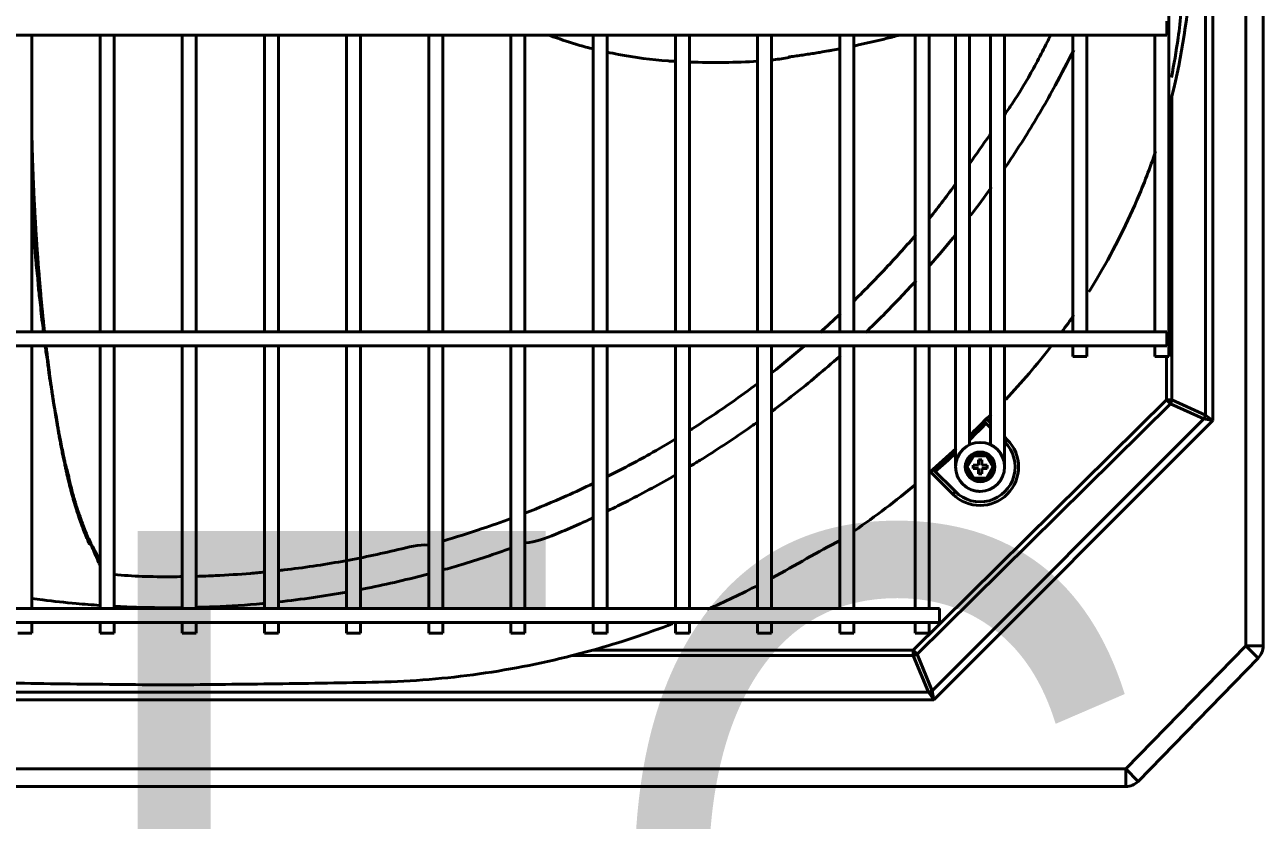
# Model space of a CAD drawing. Extents: x 58467 to 79089, y -33726 to -17391.
# Drawn here: x 78461.02 to 78496.42, y -19486.86 to -19464.14 of the extents above; entities that cross this region are included whole.
import ezdxf

# ---------------------------------------------------------------- set-up
doc = ezdxf.new("R2010")
doc.units = 0
doc.header["$LTSCALE"] = 100
doc.layers.add('+ENTE-ST-DOSEME USTU KONDDRENAJ', color=110, linetype='DOSEMEUSTUKONDENSDRENAJ_LINE', lineweight=40)
doc.layers.add('BA_text_material', color=12, linetype='Continuous')
doc.styles.add('text2', font='arial.ttf', dxfattribs={"width": 0.8})
doc.linetypes.add('DOSEMEUSTUKONDENSDRENAJ_LINE', pattern='A,300,-40,["CD",Standard,S=15,R=0,X=-35,Y=-7.5],0', length=340)

# ---------------------------------------------------------------- blocks, each defined once
blk = doc.blocks.new('2 KAT SOL')
at = {"color": 3}
for p, q in [((54186.512, -32182.962, -3.539), (54186.512, -32114.957, -3.539)), ((54187.012, -32114.957, -3.539), (54187.012, -32182.962, -3.539)), ((54185.359, -32176.374, -3.539), (54185.359, -32127.623, -3.539)), ((54185.571, -32127.471, -3.539), (54185.571, -32176.527, -3.539)), ((54184.316, -32174.696, -3.539), (54184.316, -32129.303, -3.539)), ((54184.259, -32165.317, -3.539), (54184.259, -32165.117, -3.539)), ((54065.897, -32165.517, -3.539), (54184.259, -32165.517, -3.539)), ((54151.808, -32173.995, -3.539), (54151.808, -32165.517, -3.539)), ((54153.757, -32165.517, -3.539), (54153.757, -32173.995, -3.539)), ((54154.157, -32173.995, -3.539), (54154.157, -32165.517, -3.539)), ((54156.107, -32165.517, -3.539), (54156.107, -32173.995, -3.539)), ((54156.507, -32173.995, -3.539), (54156.507, -32165.517, -3.539)), ((54158.457, -32165.517, -3.539), (54158.457, -32173.995, -3.539)), ((54158.856, -32173.995, -3.539), (54158.856, -32165.517, -3.539)), ((54160.806, -32165.517, -3.539), (54160.806, -32173.995, -3.539)), ((54161.206, -32173.995, -3.539), (54161.206, -32165.517, -3.539)), ((54163.156, -32165.517, -3.539), (54163.156, -32173.995, -3.539)), ((54163.556, -32173.995, -3.539), (54163.556, -32165.517, -3.539)), ((54165.505, -32165.517, -3.539), (54165.505, -32173.995, -3.539)), ((54165.905, -32173.995, -3.539), (54165.905, -32165.517, -3.539)), ((54167.855, -32165.517, -3.539), (54167.855, -32173.995, -3.539)), ((54168.255, -32173.995, -3.539), (54168.255, -32165.517, -3.539)), ((54170.205, -32165.517, -3.539), (54170.205, -32173.995, -3.539)), ((54170.605, -32173.995, -3.539), (54170.605, -32165.517, -3.539)), ((54172.554, -32165.517, -3.539), (54172.554, -32173.995, -3.539)), ((54172.954, -32173.995, -3.539), (54172.954, -32165.517, -3.539)), ((54174.904, -32165.517, -3.539), (54174.904, -32173.995, -3.539)), ((54175.304, -32173.995, -3.539), (54175.304, -32165.517, -3.539)), ((54177.061, -32165.517, -3.539), (54177.061, -32173.995, -3.539)), ((54177.46, -32173.995, -3.539), (54177.46, -32165.517, -3.539)), ((54178.218, -32165.517, -3.539), (54178.218, -32173.996, -3.539)), ((54178.618, -32173.996, -3.539), (54178.618, -32165.517, -3.539)), ((54179.217, -32165.517, -3.539), (54179.217, -32173.995, -3.539)), ((54179.617, -32173.995, -3.539), (54179.617, -32165.517, -3.539)), ((54181.567, -32165.517, -3.539), (54181.567, -32173.996, -3.539)), ((54181.967, -32173.996, -3.539), (54181.967, -32165.517, -3.539)), ((54183.917, -32165.517, -3.539), (54183.917, -32173.996, -3.539)), ((54184.259, -32165.517, -3.539), (54184.259, -32165.317, -3.539)), ((54184.402, -32167.261, -3.539), (54184.402, -32175.941, -3.539)), ((54184.259, -32173.996, -3.539), (54065.897, -32173.996, -3.539)), ((54184.259, -32174.196, -3.539), (54184.259, -32173.996, -3.539)), ((54065.897, -32174.396, -3.539), (54184.259, -32174.396, -3.539)), ((54151.808, -32181.9, -3.539), (54151.808, -32174.395, -3.539)), ((54153.757, -32174.395, -3.539), (54153.757, -32181.9, -3.539)), ((54154.157, -32181.9, -3.539), (54154.157, -32174.395, -3.539)), ((54156.107, -32174.395, -3.539), (54156.107, -32181.9, -3.539)), ((54156.507, -32181.9, -3.539), (54156.507, -32174.395, -3.539)), ((54158.457, -32174.395, -3.539), (54158.457, -32181.9, -3.539)), ((54158.856, -32181.9, -3.539), (54158.856, -32174.395, -3.539)), ((54160.806, -32174.395, -3.539), (54160.806, -32181.9, -3.539)), ((54161.206, -32181.9, -3.539), (54161.206, -32174.395, -3.539)), ((54163.156, -32174.395, -3.539), (54163.156, -32181.9, -3.539)), ((54163.556, -32181.9, -3.539), (54163.556, -32174.395, -3.539)), ((54165.505, -32174.395, -3.539), (54165.505, -32181.9, -3.539)), ((54165.905, -32181.9, -3.539), (54165.905, -32174.395, -3.539)), ((54167.855, -32174.395, -3.539), (54167.855, -32181.9, -3.539)), ((54168.255, -32181.9, -3.539), (54168.255, -32174.395, -3.539)), ((54170.205, -32174.395, -3.539), (54170.205, -32181.9, -3.539)), ((54170.605, -32181.9, -3.539), (54170.605, -32174.395, -3.539)), ((54172.554, -32174.395, -3.539), (54172.554, -32181.9, -3.539)), ((54172.954, -32181.9, -3.539), (54172.954, -32174.395, -3.539)), ((54174.904, -32174.403, -3.539), (54174.893, -32174.396, -3.539)), ((54174.904, -32174.395, -3.539), (54174.904, -32181.9, -3.539)), ((54175.304, -32181.9, -3.539), (54175.304, -32174.395, -3.539)), ((54177.061, -32174.395, -3.539), (54177.061, -32181.9, -3.539)), ((54177.46, -32181.9, -3.539), (54177.46, -32174.395, -3.539)), ((54178.218, -32174.396, -3.539), (54178.218, -32175.53, -3.539)), ((54178.618, -32175.53, -3.539), (54178.618, -32174.396, -3.539)), ((54179.217, -32174.395, -3.539), (54179.217, -32175.53, -3.539)), ((54179.617, -32175.53, -3.539), (54179.617, -32174.395, -3.539)), ((54181.567, -32174.396, -3.539), (54181.567, -32174.696, -3.539)), ((54181.967, -32174.696, -3.539), (54181.967, -32174.396, -3.539)), ((54183.917, -32174.396, -3.539), (54183.917, -32174.696, -3.539)), ((54184.259, -32174.396, -3.539), (54184.259, -32174.196, -3.539)), ((54181.967, -32174.696, -3.539), (54181.567, -32174.696, -3.539)), ((54184.316, -32174.696, -3.539), (54183.917, -32174.696, -3.539)), ((54184.247, -32175.941, -3.539), (54184.247, -32174.696, -3.539)), ((54178.218, -32175.221, -3.539), (54178.218, -32176.683, -3.539)), ((54178.618, -32176.683, -3.539), (54178.618, -32175.221, -3.539)), ((54179.217, -32175.53, -3.539), (54179.217, -32175.813, -3.539)), ((54179.617, -32175.813, -3.539), (54179.617, -32175.53, -3.539)), ((54179.217, -32175.813, -3.539), (54179.217, -32176.178, -3.539)), ((54179.617, -32176.178, -3.539), (54179.617, -32175.813, -3.539)), ((54177.004, -32183.089, -3.539), (54184.247, -32175.941, -3.539)), ((54184.357, -32176.051, -3.539), (54177.114, -32183.199, -3.539)), ((54179.217, -32176.178, -3.539), (54179.217, -32176.461, -3.539)), ((54179.217, -32176.178, -3.539), (54179.217, -32176.178, -3.539)), ((54179.217, -32176.178, -3.539), (54179.217, -32176.178, -3.539)), ((54179.617, -32176.178, -3.539), (54179.617, -32176.178, -3.539)), ((54179.617, -32176.461, -3.539), (54179.617, -32176.178, -3.539)), ((54184.247, -32175.941, -3.539), (54184.402, -32175.941, -3.539)), ((54184.247, -32175.941, -3.539), (54184.357, -32176.051, -3.539)), ((54185.314, -32176.484, -3.539), (54184.357, -32176.051, -3.539)), ((54184.402, -32175.941, -3.539), (54185.359, -32176.374, -3.539)), ((54177.548, -32184.247, -3.539), (54185.314, -32176.484, -3.539)), ((54185.571, -32176.527, -3.539), (54177.59, -32184.504, -3.539)), ((54178.218, -32176.461, -3.539), (54178.218, -32177.838, -3.539)), ((54178.618, -32177.221, -3.539), (54178.618, -32176.461, -3.539)), ((54179.217, -32176.74, -3.539), (54179.032, -32176.555, -3.539)), ((54179.102, -32176.483, -3.539), (54179.217, -32176.598, -3.539)), ((54179.217, -32176.461, -3.539), (54179.217, -32177.221, -3.539)), ((54179.617, -32177.852, -3.539), (54179.617, -32176.461, -3.539)), ((54185.571, -32176.527, -3.539), (54185.314, -32176.484, -3.539)), ((54185.359, -32176.374, -3.539), (54185.571, -32176.527, -3.539)), ((54179.617, -32176.998, -3.539), (54179.695, -32177.076, -3.539)), ((54179.624, -32177.147, -3.539), (54179.617, -32177.14, -3.539)), ((54179.695, -32177.076, -3.539), (54179.624, -32177.147, -3.539)), ((54178.492, -32177.854, -3.539), (54178.705, -32177.486, -3.539)), ((54178.734, -32177.536, -3.539), (54178.55, -32177.854, -3.539)), ((54178.705, -32177.486, -3.539), (54179.13, -32177.486, -3.539)), ((54178.734, -32177.536, -3.539), (54178.705, -32177.486, -3.539)), ((54179.101, -32177.536, -3.539), (54178.734, -32177.536, -3.539)), ((54178.967, -32177.654, -3.539), (54178.867, -32177.654, -3.539)), ((54178.867, -32177.804, -3.539), (54178.867, -32177.654, -3.539)), ((54178.967, -32177.654, -3.539), (54178.967, -32177.804, -3.539)), ((54179.13, -32177.486, -3.539), (54179.101, -32177.536, -3.539)), ((54179.285, -32177.854, -3.539), (54179.101, -32177.536, -3.539)), ((54179.13, -32177.486, -3.539), (54179.342, -32177.854, -3.539)), ((54178.14, -32178.631, -3.539), (54177.503, -32177.994, -3.539)), ((54177.578, -32177.929, -3.539), (54178.21, -32178.561, -3.539)), ((54178.705, -32178.222, -3.539), (54178.492, -32177.854, -3.539)), ((54178.55, -32177.854, -3.539), (54178.492, -32177.854, -3.539)), ((54178.55, -32177.854, -3.539), (54178.734, -32178.172, -3.539)), ((54178.717, -32177.804, -3.539), (54178.717, -32177.904, -3.539)), ((54178.867, -32177.804, -3.539), (54178.717, -32177.804, -3.539)), ((54178.867, -32177.904, -3.539), (54178.717, -32177.904, -3.539)), ((54178.867, -32178.054, -3.539), (54178.867, -32177.904, -3.539)), ((54178.967, -32178.054, -3.539), (54178.867, -32178.054, -3.539)), ((54178.967, -32177.804, -3.539), (54179.117, -32177.804, -3.539)), ((54178.967, -32177.904, -3.539), (54178.967, -32178.054, -3.539)), ((54178.967, -32177.904, -3.539), (54179.117, -32177.904, -3.539)), ((54179.101, -32178.172, -3.539), (54179.285, -32177.854, -3.539)), ((54179.117, -32177.804, -3.539), (54179.117, -32177.904, -3.539)), ((54179.342, -32177.854, -3.539), (54179.13, -32178.222, -3.539)), ((54179.342, -32177.854, -3.539), (54179.285, -32177.854, -3.539)), ((54178.734, -32178.172, -3.539), (54178.705, -32178.222, -3.539)), ((54179.13, -32178.222, -3.539), (54178.705, -32178.222, -3.539)), ((54178.734, -32178.172, -3.539), (54179.101, -32178.172, -3.539)), ((54179.13, -32178.222, -3.539), (54179.101, -32178.172, -3.539)), ((54178.14, -32178.631, -3.539), (54178.21, -32178.561, -3.539)), ((54177.76, -32181.9, -3.539), (54072.305, -32181.9, -3.539)), ((54177.76, -32182.1, -3.539), (54177.76, -32181.9, -3.539)), ((54072.305, -32182.3, -3.539), (54177.76, -32182.3, -3.539)), ((54151.808, -32182.6, -3.539), (54151.808, -32182.3, -3.539)), ((54153.757, -32182.3, -3.539), (54153.757, -32182.6, -3.539)), ((54154.157, -32182.6, -3.539), (54154.157, -32182.3, -3.539)), ((54156.107, -32182.3, -3.539), (54156.107, -32182.6, -3.539)), ((54156.507, -32182.6, -3.539), (54156.507, -32182.3, -3.539)), ((54158.457, -32182.3, -3.539), (54158.457, -32182.6, -3.539)), ((54158.856, -32182.6, -3.539), (54158.856, -32182.3, -3.539)), ((54160.806, -32182.3, -3.539), (54160.806, -32182.6, -3.539)), ((54161.206, -32182.6, -3.539), (54161.206, -32182.3, -3.539)), ((54163.156, -32182.3, -3.539), (54163.156, -32182.6, -3.539)), ((54163.556, -32182.6, -3.539), (54163.556, -32182.3, -3.539)), ((54165.505, -32182.3, -3.539), (54165.505, -32182.6, -3.539)), ((54165.905, -32182.6, -3.539), (54165.905, -32182.3, -3.539)), ((54167.855, -32182.3, -3.539), (54167.855, -32182.6, -3.539)), ((54168.255, -32182.6, -3.539), (54168.255, -32182.3, -3.539)), ((54170.205, -32182.3, -3.539), (54170.205, -32182.6, -3.539)), ((54170.605, -32182.6, -3.539), (54170.605, -32182.3, -3.539)), ((54172.554, -32182.3, -3.539), (54172.554, -32182.6, -3.539)), ((54172.954, -32182.6, -3.539), (54172.954, -32182.3, -3.539)), ((54174.904, -32182.3, -3.539), (54174.904, -32182.6, -3.539)), ((54175.304, -32182.6, -3.539), (54175.304, -32182.3, -3.539)), ((54177.061, -32182.3, -3.539), (54177.061, -32182.6, -3.539)), ((54177.46, -32182.6, -3.539), (54177.46, -32182.3, -3.539)), ((54177.76, -32182.3, -3.539), (54177.76, -32182.1, -3.539)), ((54151.808, -32182.6, -3.539), (54151.408, -32182.6, -3.539)), ((54154.157, -32182.6, -3.539), (54153.757, -32182.6, -3.539)), ((54156.507, -32182.6, -3.539), (54156.107, -32182.6, -3.539)), ((54158.856, -32182.6, -3.539), (54158.457, -32182.6, -3.539)), ((54161.206, -32182.6, -3.539), (54160.806, -32182.6, -3.539)), ((54163.556, -32182.6, -3.539), (54163.156, -32182.6, -3.539)), ((54165.905, -32182.6, -3.539), (54165.505, -32182.6, -3.539)), ((54168.255, -32182.6, -3.539), (54167.855, -32182.6, -3.539)), ((54170.605, -32182.6, -3.539), (54170.205, -32182.6, -3.539)), ((54172.954, -32182.6, -3.539), (54172.554, -32182.6, -3.539)), ((54175.304, -32182.6, -3.539), (54174.904, -32182.6, -3.539)), ((54177.46, -32182.6, -3.539), (54177.061, -32182.6, -3.539)), ((54183.081, -32186.483, -3.539), (54186.512, -32182.962, -3.539)), ((54186.512, -32182.962, -3.539), (54187.012, -32182.962, -3.539)), ((54186.512, -32182.962, -3.539), (54186.865, -32183.316, -3.539)), ((54177.004, -32183.245, -3.539), (54167.257, -32183.245, -3.539)), ((54167.842, -32183.089, -3.539), (54177.004, -32183.089, -3.539)), ((54177.004, -32183.089, -3.539), (54177.004, -32183.245, -3.539)), ((54177.004, -32183.089, -3.539), (54177.114, -32183.199, -3.539)), ((54177.438, -32184.292, -3.539), (54177.004, -32183.245, -3.539)), ((54177.114, -32183.199, -3.539), (54177.548, -32184.247, -3.539)), ((54186.865, -32183.316, -3.539), (54183.434, -32186.837, -3.539)), ((54072.585, -32184.292, -3.539), (54177.438, -32184.292, -3.539)), ((54177.59, -32184.504, -3.539), (54177.438, -32184.292, -3.539)), ((54177.548, -32184.247, -3.539), (54177.59, -32184.504, -3.539)), ((54177.59, -32184.504, -3.539), (54072.432, -32184.504, -3.539)), ((54067.032, -32186.483, -3.539), (54183.081, -32186.483, -3.539)), ((54183.081, -32186.483, -3.539), (54183.434, -32186.837, -3.539)), ((54183.081, -32186.483, -3.539), (54183.081, -32186.983, -3.539)), ((54183.081, -32186.983, -3.539), (54067.032, -32186.983, -3.539))]:
    blk.add_line(p, q, dxfattribs=at)
for radius in [0.7, 0.425, 0.425]:
    blk.add_circle((54178.917, -32177.854, -3.539), radius, dxfattribs=at)
at = {"color": 3, "extrusion": (0, 0, -1)}
for centre, radius, start, end in [((-54178.917, -32177.854, 3.539), 1.1, 135, 315), ((-54186.512, -32182.962, 3.539), 0.5, 180, 225), ((-54183.081, -32186.483, 3.539), 0.5, 225, 270)]:
    blk.add_arc(centre, radius, start, end, dxfattribs=at)
at = {"color": 3}
blk.add_arc((54178.917, -32177.854, -3.539), 1, 225, 45, dxfattribs=at)
for centre, major_axis in [((54184.247, -32175.941, -3.539), (-0.084, -0.203)), ((54185.204, -32176.374, -3.539), (-0.084, -0.203)), ((54177.004, -32183.089, -3.539), (-0.203, -0.084)), ((54177.438, -32184.137, -3.539), (-0.203, -0.084))]:
    blk.add_ellipse(centre, major_axis=major_axis, ratio=0.678598, start_param=1.296782, end_param=1.844811, dxfattribs=at)
for points, knots in [([(54184.386, -32166.727, -3.539), (54184.461, -32166.354, -3.539), (54184.525, -32165.978, -3.539), (54184.65, -32165.084, -3.539), (54184.701, -32164.564, -3.539), (54184.76, -32163.523, -3.539), (54184.776, -32163.002, -3.539), (54184.836, -32161.44, -3.539), (54184.87, -32160.398, -3.539), (54184.95, -32157.272, -3.539), (54184.978, -32155.188, -3.539), (54184.978, -32153.103, -3.539)], [0, 0, 0, 0, 0.084354, 0.084354, 0.19881, 0.19881, 0.313265, 0.313265, 0.542177, 0.542177, 1, 1, 1, 1]), ([(54185.147, -32152.983, -3.539), (54185.147, -32155.38, -3.539), (54185.104, -32157.776, -3.539), (54184.994, -32160.769, -3.539), (54184.969, -32161.367, -3.539), (54184.914, -32162.562, -3.539), (54184.978, -32163.16, -3.539), (54184.867, -32164.946, -3.539), (54184.688, -32166.115, -3.539), (54184.402, -32167.261, -3.539)], [0, 0, 0, 0, 0.5, 0.5, 0.625, 0.625, 0.75, 0.75, 1, 1, 1, 1]), ([(54167.818, -32165.904, -3.539), (54167.664, -32165.866, -3.539), (54167.263, -32165.755, -3.539), (54166.867, -32165.622, -3.539), (54166.625, -32165.53, -3.539)], [0, 0, 0, 0, 0.381371, 1, 1, 1, 1]), ([(54176.621, -32165.518, -3.539), (54176.553, -32165.536, -3.539), (54176.449, -32165.562, -3.539), (54176.286, -32165.603, -3.539), (54176.135, -32165.641, -3.539), (54175.962, -32165.682, -3.539), (54175.789, -32165.722, -3.539), (54175.616, -32165.761, -3.539), (54175.456, -32165.797, -3.539), (54175.353, -32165.818, -3.539), (54175.308, -32165.828, -3.539)], [0, 0, 0, 0, 0.15983, 0.246701, 0.377006, 0.507312, 0.637617, 0.767923, 0.898228, 1, 1, 1, 1]), ([(54179.62, -32167.784, -3.539), (54179.692, -32167.683, -3.539), (54179.987, -32167.26, -3.539), (54180.359, -32166.637, -3.539), (54180.708, -32165.973, -3.539), (54180.869, -32165.654, -3.539), (54180.935, -32165.52, -3.539)], [0, 0, 0, 0, 0.141815, 0.593329, 0.830923, 1, 1, 1, 1]), ([(54170.162, -32166.268, -3.539), (54170.108, -32166.264, -3.539), (54169.578, -32166.228, -3.539), (54168.94, -32166.145, -3.539), (54168.36, -32166.029, -3.539), (54168.253, -32166.006, -3.539)], [0, 0, 0, 0, 0.083564, 0.830141, 1, 1, 1, 1]), ([(54174.907, -32165.908, -3.539), (54174.835, -32165.922, -3.539), (54174.724, -32165.943, -3.539), (54174.534, -32165.978, -3.539), (54174.359, -32166.008, -3.539), (54174.161, -32166.04, -3.539), (54173.982, -32166.068, -3.539), (54173.8, -32166.095, -3.539), (54173.618, -32166.12, -3.539), (54173.497, -32166.135, -3.539), (54173.436, -32166.143, -3.539)], [0, 0, 0, 0, 0.150864, 0.231719, 0.393427, 0.514709, 0.635991, 0.757272, 0.878554, 1, 1, 1, 1]), ([(54181.593, -32165.946, -3.539), (54181.423, -32166.287, -3.539), (54181.002, -32167.096, -3.539), (54180.346, -32168.22, -3.539), (54179.844, -32168.992, -3.539), (54179.626, -32169.314, -3.539)], [0, 0, 0, 0, 0.29252, 0.701104, 1, 1, 1, 1]), ([(54172.56, -32166.268, -3.539), (54172.246, -32166.289, -3.539), (54171.593, -32166.302, -3.539), (54170.941, -32166.3, -3.539), (54170.604, -32166.288, -3.539)], [0, 0, 0, 0, 0.483114, 1, 1, 1, 1]), ([(54173.488, -32166.149, -3.539), (54173.459, -32166.155, -3.539), (54173.283, -32166.189, -3.539), (54173.107, -32166.215, -3.539), (54172.959, -32166.232, -3.539)], [0, 0, 0, 0, 0.168799, 1, 1, 1, 1]), ([(54151.808, -32168.355, -3.539), (54151.808, -32168.373, -3.539), (54151.809, -32168.425, -3.539), (54151.812, -32168.545, -3.539), (54151.816, -32168.697, -3.539), (54151.821, -32168.862, -3.539), (54151.826, -32169.01, -3.539), (54151.831, -32169.157, -3.539), (54151.836, -32169.321, -3.539), (54151.842, -32169.468, -3.539), (54151.848, -32169.632, -3.539), (54151.855, -32169.78, -3.539), (54151.862, -32169.946, -3.539), (54151.869, -32170.097, -3.539), (54151.876, -32170.248, -3.539), (54151.885, -32170.413, -3.539), (54151.892, -32170.559, -3.539), (54151.901, -32170.721, -3.539), (54151.91, -32170.866, -3.539), (54151.919, -32171.028, -3.539), (54151.929, -32171.189, -3.539), (54151.939, -32171.334, -3.539), (54151.95, -32171.496, -3.539), (54151.96, -32171.643, -3.539), (54151.972, -32171.807, -3.539), (54151.982, -32171.954, -3.539), (54151.993, -32172.099, -3.539), (54152.006, -32172.258, -3.539), (54152.019, -32172.415, -3.539), (54152.032, -32172.573, -3.539), (54152.046, -32172.73, -3.539), (54152.058, -32172.871, -3.539), (54152.072, -32173.028, -3.539), (54152.086, -32173.17, -3.539), (54152.101, -32173.329, -3.539), (54152.115, -32173.472, -3.539), (54152.129, -32173.614, -3.539), (54152.146, -32173.77, -3.539), (54152.159, -32173.896, -3.539), (54152.168, -32173.976, -3.539), (54152.17, -32173.995, -3.539)], [0, 0, 0, 0, 0.009218, 0.026414, 0.060805, 0.086598, 0.112391, 0.138185, 0.163978, 0.198369, 0.215565, 0.249956, 0.275749, 0.301542, 0.327336, 0.353129, 0.38752, 0.404715, 0.439106, 0.4649, 0.490693, 0.525084, 0.54228, 0.576671, 0.602464, 0.628257, 0.65405, 0.679844, 0.714235, 0.740028, 0.765821, 0.800212, 0.817408, 0.851799, 0.877592, 0.903386, 0.929179, 0.954972, 0.989363, 1, 1, 1, 1]), ([(54178.618, -32169.195, -3.539), (54178.807, -32168.923, -3.539), (54179.005, -32168.637, -3.539), (54179.209, -32168.354, -3.539), (54179.217, -32168.342, -3.539)], [0, 0, 0, 0, 0.95904, 1, 1, 1, 1]), ([(54182.025, -32172.857, -3.539), (54182.102, -32172.734, -3.539), (54182.178, -32172.609, -3.539), (54182.681, -32171.763, -3.539), (54183.068, -32171.006, -3.539), (54183.597, -32169.775, -3.539), (54183.775, -32169.313, -3.539), (54183.935, -32168.844, -3.539)], [0, 0, 0, 0, 0.098577, 0.098577, 0.666537, 0.666537, 1, 1, 1, 1]), ([(54177.478, -32170.744, -3.539), (54177.608, -32170.582, -3.539), (54177.861, -32170.258, -3.539), (54178.104, -32169.925, -3.539), (54178.222, -32169.759, -3.539)], [0, 0, 0, 0, 0.50822, 1, 1, 1, 1]), ([(54151.808, -32170.471, -3.539), (54151.813, -32170.528, -3.539), (54151.827, -32170.674, -3.539), (54151.839, -32170.845, -3.539), (54151.846, -32171.019, -3.539), (54151.854, -32171.182, -3.539), (54151.882, -32171.393, -3.539), (54151.897, -32171.625, -3.539), (54151.911, -32171.843, -3.539), (54151.933, -32172.072, -3.539), (54151.962, -32172.311, -3.539), (54151.982, -32172.524, -3.539), (54151.994, -32172.704, -3.539), (54152.009, -32172.875, -3.539), (54152.045, -32173.093, -3.539), (54152.064, -32173.348, -3.539), (54152.087, -32173.575, -3.539), (54152.114, -32173.783, -3.539), (54152.133, -32173.914, -3.539), (54152.144, -32173.997, -3.539)], [0, 0, 0, 0, 0.05251, 0.142079, 0.177348, 0.206327, 0.265132, 0.339751, 0.382815, 0.429016, 0.527009, 0.615313, 0.649401, 0.678603, 0.742262, 0.822382, 0.868126, 0.917465, 1, 1, 1, 1]), ([(54175.323, -32173.096, -3.539), (54175.647, -32172.778, -3.539), (54176.243, -32172.168, -3.539), (54176.821, -32171.526, -3.539), (54177.082, -32171.221, -3.539)], [0, 0, 0, 0, 0.536431, 1, 1, 1, 1]), ([(54152.189, -32174.395, -3.539), (54152.191, -32174.414, -3.539), (54152.212, -32174.573, -3.539), (54152.252, -32174.777, -3.539), (54152.279, -32175.039, -3.539), (54152.312, -32175.289, -3.539), (54152.358, -32175.553, -3.539), (54152.393, -32175.776, -3.539), (54152.419, -32175.961, -3.539), (54152.445, -32176.129, -3.539), (54152.493, -32176.331, -3.539), (54152.527, -32176.543, -3.539), (54152.556, -32176.738, -3.539), (54152.59, -32176.938, -3.539), (54152.652, -32177.226, -3.539), (54152.696, -32177.459, -3.539), (54152.773, -32177.81, -3.539), (54152.837, -32178.014, -3.539), (54152.888, -32178.251, -3.539), (54152.928, -32178.431, -3.539), (54152.974, -32178.613, -3.539), (54153.018, -32178.76, -3.539), (54153.046, -32178.855, -3.539), (54153.073, -32178.946, -3.539), (54153.114, -32179.069, -3.539), (54153.174, -32179.25, -3.539), (54153.295, -32179.59, -3.539), (54153.447, -32179.964, -3.539), (54153.603, -32180.228, -3.539), (54153.692, -32180.407, -3.539), (54153.74, -32180.506, -3.539), (54153.755, -32180.545, -3.539), (54153.758, -32180.554, -3.539)], [0, 0, 0, 0, 0.008371, 0.069424, 0.094367, 0.121283, 0.179384, 0.232883, 0.253705, 0.270958, 0.305551, 0.345961, 0.367488, 0.389621, 0.435291, 0.515912, 0.532189, 0.589294, 0.613481, 0.639638, 0.667776, 0.697453, 0.714276, 0.72148, 0.744733, 0.767084, 0.80554, 0.900316, 0.940461, 0.976172, 0.994503, 1, 1, 1, 1]), ([(54152.215, -32174.396, -3.539), (54152.219, -32174.426, -3.539), (54152.229, -32174.516, -3.539), (54152.244, -32174.637, -3.539), (54152.262, -32174.788, -3.539), (54152.279, -32174.925, -3.539), (54152.299, -32175.078, -3.539), (54152.317, -32175.214, -3.539), (54152.335, -32175.349, -3.539), (54152.355, -32175.497, -3.539), (54152.374, -32175.629, -3.539), (54152.395, -32175.774, -3.539), (54152.412, -32175.89, -3.539), (54152.434, -32176.035, -3.539), (54152.454, -32176.165, -3.539), (54152.476, -32176.308, -3.539), (54152.497, -32176.437, -3.539), (54152.519, -32176.567, -3.539), (54152.541, -32176.696, -3.539), (54152.563, -32176.825, -3.539), (54152.583, -32176.939, -3.539), (54152.606, -32177.065, -3.539), (54152.626, -32177.175, -3.539), (54152.652, -32177.312, -3.539), (54152.674, -32177.421, -3.539), (54152.701, -32177.556, -3.539), (54152.723, -32177.664, -3.539), (54152.749, -32177.784, -3.539), (54152.772, -32177.89, -3.539), (54152.798, -32178.009, -3.539), (54152.826, -32178.128, -3.539), (54152.851, -32178.233, -3.539), (54152.877, -32178.338, -3.539), (54152.903, -32178.442, -3.539), (54152.93, -32178.545, -3.539), (54152.957, -32178.647, -3.539), (54152.985, -32178.747, -3.539), (54153.014, -32178.846, -3.539), (54153.042, -32178.942, -3.539), (54153.072, -32179.04, -3.539), (54153.103, -32179.136, -3.539), (54153.131, -32179.219, -3.539), (54153.159, -32179.302, -3.539), (54153.191, -32179.395, -3.539), (54153.224, -32179.486, -3.539), (54153.253, -32179.565, -3.539), (54153.283, -32179.643, -3.539), (54153.313, -32179.72, -3.539), (54153.347, -32179.806, -3.539), (54153.377, -32179.88, -3.539), (54153.407, -32179.953, -3.539), (54153.432, -32180.014, -3.539), (54153.458, -32180.074, -3.539), (54153.487, -32180.048, -3.539), (54153.515, -32180.114, -3.539), (54153.543, -32180.18, -3.539), (54153.566, -32180.231, -3.539), (54153.59, -32180.287, -3.539), (54153.61, -32180.333, -3.539), (54153.633, -32180.386, -3.539), (54153.651, -32180.427, -3.539), (54153.672, -32180.474, -3.539), (54153.69, -32180.516, -3.539), (54153.705, -32180.551, -3.539), (54153.721, -32180.588, -3.539), (54153.728, -32180.604, -3.539), (54153.73, -32180.609, -3.539)], [0, 0, 0, 0, 0.011806, 0.035618, 0.047525, 0.071337, 0.089197, 0.107056, 0.124916, 0.142775, 0.166588, 0.178494, 0.202307, 0.214213, 0.238026, 0.255886, 0.273745, 0.291605, 0.309464, 0.327324, 0.345183, 0.357089, 0.380902, 0.392808, 0.416621, 0.428527, 0.45234, 0.464246, 0.482106, 0.499965, 0.517825, 0.535684, 0.547591, 0.56545, 0.58331, 0.595216, 0.613075, 0.630935, 0.642841, 0.660701, 0.67856, 0.690467, 0.702373, 0.720232, 0.738092, 0.749998, 0.761905, 0.779764, 0.79167, 0.80953, 0.821436, 0.833343, 0.845249, 0.857155, 0.875015, 0.886921, 0.898827, 0.910734, 0.92264, 0.934546, 0.946453, 0.958359, 0.970265, 0.982172, 0.994078, 1, 1, 1, 1]), ([(54174.926, -32174.673, -3.539), (54174.915, -32174.682, -3.539), (54174.692, -32174.88, -3.539), (54174.254, -32175.258, -3.539), (54173.615, -32175.776, -3.539), (54173.188, -32176.103, -3.539), (54172.981, -32176.257, -3.539)], [0, 0, 0, 0, 0.017533, 0.356451, 0.69177, 1, 1, 1, 1]), ([(54170.613, -32176.809, -3.539), (54171.012, -32176.559, -3.539), (54171.668, -32176.124, -3.539), (54172.314, -32175.657, -3.539), (54172.566, -32175.467, -3.539)], [0, 0, 0, 0, 0.605389, 1, 1, 1, 1]), ([(54172.572, -32176.556, -3.539), (54172.47, -32176.629, -3.539), (54172.147, -32176.858, -3.539), (54171.596, -32177.231, -3.539), (54171.045, -32177.582, -3.539), (54170.719, -32177.781, -3.539), (54170.622, -32177.839, -3.539)], [0, 0, 0, 0, 0.160934, 0.509713, 0.854631, 1, 1, 1, 1]), ([(54168.259, -32178.131, -3.539), (54168.665, -32177.928, -3.539), (54169.318, -32177.582, -3.539), (54169.966, -32177.204, -3.539), (54170.211, -32177.056, -3.539)], [0, 0, 0, 0, 0.619127, 1, 1, 1, 1]), ([(54178.218, -32177.854, -3.539), (54178.218, -32177.915, -3.539), (54178.232, -32178.028, -3.539), (54178.308, -32178.222, -3.539), (54178.451, -32178.395, -3.539), (54178.638, -32178.505, -3.539), (54178.792, -32178.547, -3.539), (54178.879, -32178.553, -3.539), (54178.914, -32178.553, -3.539)], [0, 0, 0, 0, 0.164287, 0.313707, 0.566616, 0.76053, 0.902583, 1, 1, 1, 1]), ([(54165.906, -32179.175, -3.539), (54166.301, -32179.021, -3.539), (54166.953, -32178.75, -3.539), (54167.603, -32178.45, -3.539), (54167.859, -32178.327, -3.539)], [0, 0, 0, 0, 0.605591, 1, 1, 1, 1]), ([(54170.221, -32178.077, -3.539), (54169.996, -32178.207, -3.539), (54169.544, -32178.461, -3.539), (54168.893, -32178.804, -3.539), (54168.465, -32179.016, -3.539), (54168.269, -32179.111, -3.539)], [0, 0, 0, 0, 0.352089, 0.704456, 1, 1, 1, 1]), ([(54175.312, -32179.687, -3.539), (54175.316, -32179.685, -3.539), (54175.32, -32179.682, -3.539), (54175.927, -32179.264, -3.539), (54176.51, -32178.823, -3.539), (54177.074, -32178.357, -3.539)], [0, 0, 0, 0, 0.006395, 0.006395, 1, 1, 1, 1]), ([(54163.555, -32179.973, -3.539), (54163.932, -32179.863, -3.539), (54164.582, -32179.659, -3.539), (54165.233, -32179.429, -3.539), (54165.506, -32179.327, -3.539)], [0, 0, 0, 0, 0.58019, 1, 1, 1, 1]), ([(54167.869, -32179.3, -3.539), (54167.738, -32179.361, -3.539), (54167.378, -32179.524, -3.539), (54166.73, -32179.803, -3.539), (54166.207, -32180.009, -3.539), (54165.916, -32180.025, -3.539)], [0, 0, 0, 0, 0.204884, 0.559596, 1, 1, 1, 1]), ([(54158.857, -32180.817, -3.539), (54158.91, -32180.811, -3.539), (54159.518, -32180.741, -3.539), (54160.657, -32180.573, -3.539), (54162.036, -32180.284, -3.539), (54162.862, -32180.072, -3.539), (54163.155, -32180.086, -3.539)], [0, 0, 0, 0, 0.037241, 0.424432, 0.796492, 1, 1, 1, 1]), ([(54165.517, -32180.172, -3.539), (54165.04, -32180.343, -3.539), (54164.39, -32180.558, -3.539), (54163.733, -32180.75, -3.539), (54163.562, -32180.798, -3.539)], [0, 0, 0, 0, 0.74118, 1, 1, 1, 1]), ([(54156.509, -32180.98, -3.539), (54156.693, -32180.975, -3.539), (54157.212, -32180.957, -3.539), (54157.86, -32180.914, -3.539), (54158.325, -32180.872, -3.539), (54158.457, -32180.859, -3.539)], [0, 0, 0, 0, 0.282463, 0.794994, 1, 1, 1, 1]), ([(54154.158, -32180.927, -3.539), (54154.426, -32180.952, -3.539), (54154.983, -32180.99, -3.539), (54155.629, -32180.994, -3.539), (54156.011, -32180.99, -3.539), (54156.108, -32180.988, -3.539)], [0, 0, 0, 0, 0.406262, 0.849224, 1, 1, 1, 1]), ([(54163.164, -32180.907, -3.539), (54162.579, -32181.063, -3.539), (54161.927, -32181.215, -3.539), (54161.271, -32181.344, -3.539), (54161.208, -32181.356, -3.539)], [0, 0, 0, 0, 0.904429, 1, 1, 1, 1]), ([(54160.81, -32181.43, -3.539), (54160.494, -32181.486, -3.539), (54159.844, -32181.591, -3.539), (54159.192, -32181.673, -3.539), (54158.858, -32181.71, -3.539)], [0, 0, 0, 0, 0.489245, 1, 1, 1, 1]), ([(54153.755, -32181.811, -3.539), (54153.529, -32181.795, -3.539), (54152.983, -32181.751, -3.539), (54152.332, -32181.68, -3.539), (54151.909, -32181.624, -3.539), (54151.803, -32181.61, -3.539)], [0, 0, 0, 0, 0.346789, 0.837259, 1, 1, 1, 1]), ([(54155.737, -32181.879, -3.539), (54155.453, -32181.877, -3.539), (54154.926, -32181.872, -3.539), (54154.399, -32181.849, -3.539), (54154.155, -32181.836, -3.539)], [0, 0, 0, 0, 0.537477, 1, 1, 1, 1]), ([(54158.457, -32181.751, -3.539), (54158.438, -32181.752, -3.539), (54157.96, -32181.798, -3.539), (54157.31, -32181.844, -3.539), (54156.679, -32181.863, -3.539), (54156.507, -32181.867, -3.539)], [0, 0, 0, 0, 0.030504, 0.735974, 1, 1, 1, 1]), ([(54155.707, -32184.08, -3.539), (54154.71, -32184.074, -3.539), (54153.713, -32184.064, -3.539), (54152.217, -32184.045, -3.539), (54151.719, -32184.037, -3.539), (54150.722, -32184.021, -3.539), (54150.224, -32184.014, -3.539), (54149.227, -32183.989, -3.539), (54148.728, -32183.965, -3.539), (54147.738, -32183.884, -3.539), (54147.249, -32183.829, -3.539), (54145.794, -32183.621, -3.539), (54144.842, -32183.427, -3.539), (54143.907, -32183.18, -3.539)], [0, 0, 0, 0, 0.25, 0.25, 0.375, 0.375, 0.5, 0.5, 0.625, 0.625, 0.75, 0.75, 1, 1, 1, 1]), ([(54167.257, -32183.245, -3.539), (54166.32, -32183.482, -3.539), (54165.375, -32183.663, -3.539), (54163.944, -32183.854, -3.539), (54163.465, -32183.904, -3.539), (54162.503, -32183.976, -3.539), (54162.019, -32183.995, -3.539), (54160.565, -32184.027, -3.539), (54159.593, -32184.04, -3.539), (54157.651, -32184.065, -3.539), (54156.679, -32184.074, -3.539), (54155.707, -32184.08, -3.539)], [0, 0, 0, 0, 0.25, 0.25, 0.375, 0.375, 0.5, 0.5, 0.75, 0.75, 1, 1, 1, 1])]:
    blk.add_open_spline(points, degree=3, knots=knots, dxfattribs=at)
for points in [[(54184.318, -32167.588, -3.539), (54184.347, -32167.478, -3.539), (54184.375, -32167.369, -3.539), (54184.402, -32167.261, -3.539)], [(54179.242, -32169.865, -3.539), (54179.047, -32170.139, -3.539), (54178.847, -32170.409, -3.539), (54178.642, -32170.676, -3.539)], [(54178.227, -32171.205, -3.539), (54177.986, -32171.506, -3.539), (54177.738, -32171.802, -3.539), (54177.484, -32172.092, -3.539)], [(54177.085, -32172.536, -3.539), (54176.779, -32172.868, -3.539), (54176.465, -32173.192, -3.539), (54176.151, -32173.517, -3.539)], [(54174.342, -32174.013, -3.539), (54174.538, -32173.839, -3.539), (54174.731, -32173.661, -3.539), (54174.922, -32173.481, -3.539)], [(54176.151, -32173.517, -3.539), (54175.982, -32173.684, -3.539), (54175.812, -32173.85, -3.539), (54175.641, -32174.015, -3.539)], [(54181.255, -32173.997, -3.539), (54181.373, -32173.835, -3.539), (54181.489, -32173.671, -3.539), (54181.601, -32173.506, -3.539)], [(54172.968, -32175.159, -3.539), (54173.28, -32174.916, -3.539), (54173.588, -32174.665, -3.539), (54173.892, -32174.406, -3.539)], [(54179.651, -32175.924, -3.539), (54180.107, -32175.442, -3.539), (54180.537, -32174.94, -3.539), (54180.939, -32174.419, -3.539)], [(54178.62, -32176.967, -3.539), (54178.764, -32176.827, -3.539), (54178.906, -32176.684, -3.539), (54179.046, -32176.54, -3.539)], [(54178.62, -32176.967, -3.539), (54178.759, -32176.831, -3.539), (54178.896, -32176.694, -3.539), (54179.032, -32176.555, -3.539)], [(54178.63, -32177.068, -3.539), (54178.79, -32176.913, -3.539), (54178.948, -32176.756, -3.539), (54179.103, -32176.596, -3.539)], [(54178.631, -32176.945, -3.539), (54178.791, -32176.789, -3.539), (54178.948, -32176.631, -3.539), (54179.104, -32176.471, -3.539)], [(54179.032, -32176.555, -3.539), (54179.056, -32176.531, -3.539), (54179.079, -32176.507, -3.539), (54179.102, -32176.483, -3.539)], [(54179.102, -32176.483, -3.539), (54179.119, -32176.465, -3.539), (54179.137, -32176.447, -3.539), (54179.154, -32176.429, -3.539)], [(54179.154, -32176.429, -3.539), (54179.179, -32176.405, -3.539), (54179.204, -32176.38, -3.539), (54179.228, -32176.356, -3.539)], [(54177.464, -32178.015, -3.539), (54177.724, -32177.791, -3.539), (54177.981, -32177.561, -3.539), (54178.233, -32177.325, -3.539)], [(54177.563, -32177.942, -3.539), (54177.785, -32177.748, -3.539), (54178.005, -32177.55, -3.539), (54178.221, -32177.348, -3.539)], [(54177.578, -32177.929, -3.539), (54177.795, -32177.739, -3.539), (54178.01, -32177.546, -3.539), (54178.221, -32177.348, -3.539)], [(54177.616, -32178.002, -3.539), (54177.824, -32177.821, -3.539), (54178.029, -32177.636, -3.539), (54178.231, -32177.448, -3.539)], [(54177.503, -32177.994, -3.539), (54177.528, -32177.973, -3.539), (54177.553, -32177.951, -3.539), (54177.578, -32177.929, -3.539)], [(54172.97, -32181.023, -3.539), (54173.637, -32180.665, -3.539), (54174.288, -32180.275, -3.539), (54174.918, -32179.953, -3.539)], [(54153.739, -32180.629, -3.539), (54153.746, -32180.641, -3.539), (54153.752, -32180.653, -3.539), (54153.759, -32180.664, -3.539)], [(54171.125, -32181.921, -3.539), (54171.615, -32181.707, -3.539), (54172.098, -32181.477, -3.539), (54172.575, -32181.231, -3.539)], [(54156.107, -32181.874, -3.539), (54155.984, -32181.876, -3.539), (54155.86, -32181.878, -3.539), (54155.737, -32181.879, -3.539)], [(54167.842, -32183.089, -3.539), (54168.618, -32182.872, -3.539), (54169.379, -32182.62, -3.539), (54170.126, -32182.332, -3.539)], [(54167.257, -32183.245, -3.539), (54167.449, -32183.196, -3.539), (54167.646, -32183.144, -3.539), (54167.842, -32183.089, -3.539)]]:
    blk.add_open_spline(points, degree=3, dxfattribs=at)

msp = doc.modelspace()

# ---------------------------------------------------------------- block references
at = {"layer": '+ENTE-ST-DOSEME USTU KONDDRENAJ', "color": 3, "linetype": 'Continuous'}
msp.add_blockref('2 KAT SOL', (24309.411, 12701.082), dxfattribs=at)

# ---------------------------------------------------------------- texts
at = {"layer": 'BA_text_material', "style": 'text2', "width": 0.8}
msp.add_text('SÜZGEÇ', height=20, dxfattribs=at).set_placement((78400.327, -19498.605))

doc.saveas('drawing.dxf')
